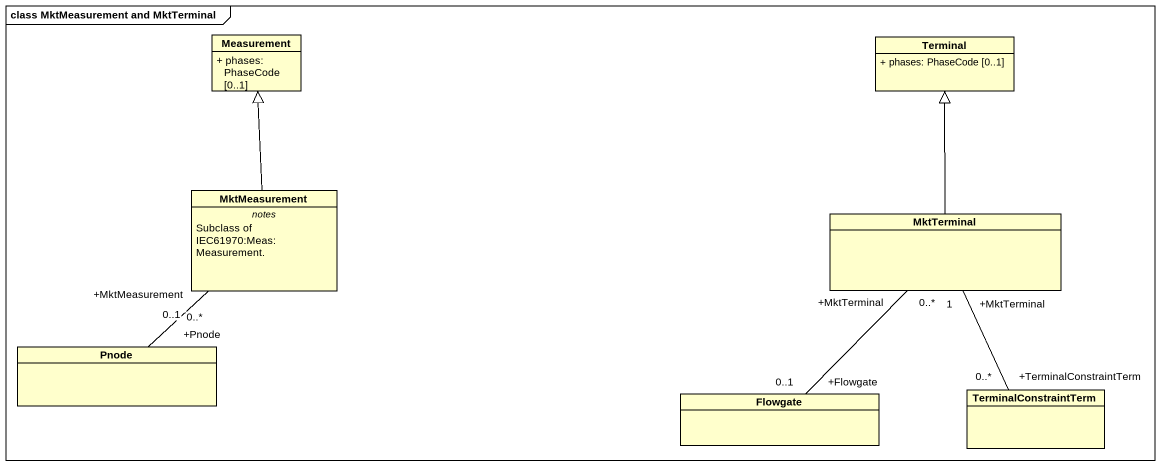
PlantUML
@startuml
mainframe class MktMeasurement and MktTerminal
hide circle
hide empty members
skinparam classAttributeIconSize 0
class Measurement {
  + phases: PhaseCode [0..1]
}
class Terminal {
  + phases: PhaseCode [0..1]
}
class MktMeasurement {
  -- notes --
  Subclass of IEC61970:Meas:Measurement.
}
class MktTerminal
class Pnode
class Flowgate
class TerminalConstraintTerm
MktMeasurement -up-|> Measurement
MktTerminal -up-|> Terminal
MktTerminal "+MktTerminal\n0..*" -- "+Flowgate\n0..1" Flowgate
Pnode "+Pnode\n0..1" -up- "+MktMeasurement\n0..*" MktMeasurement
TerminalConstraintTerm "+TerminalConstraintTerm\n0..*" -up- "+MktTerminal\n1" MktTerminal
@enduml
